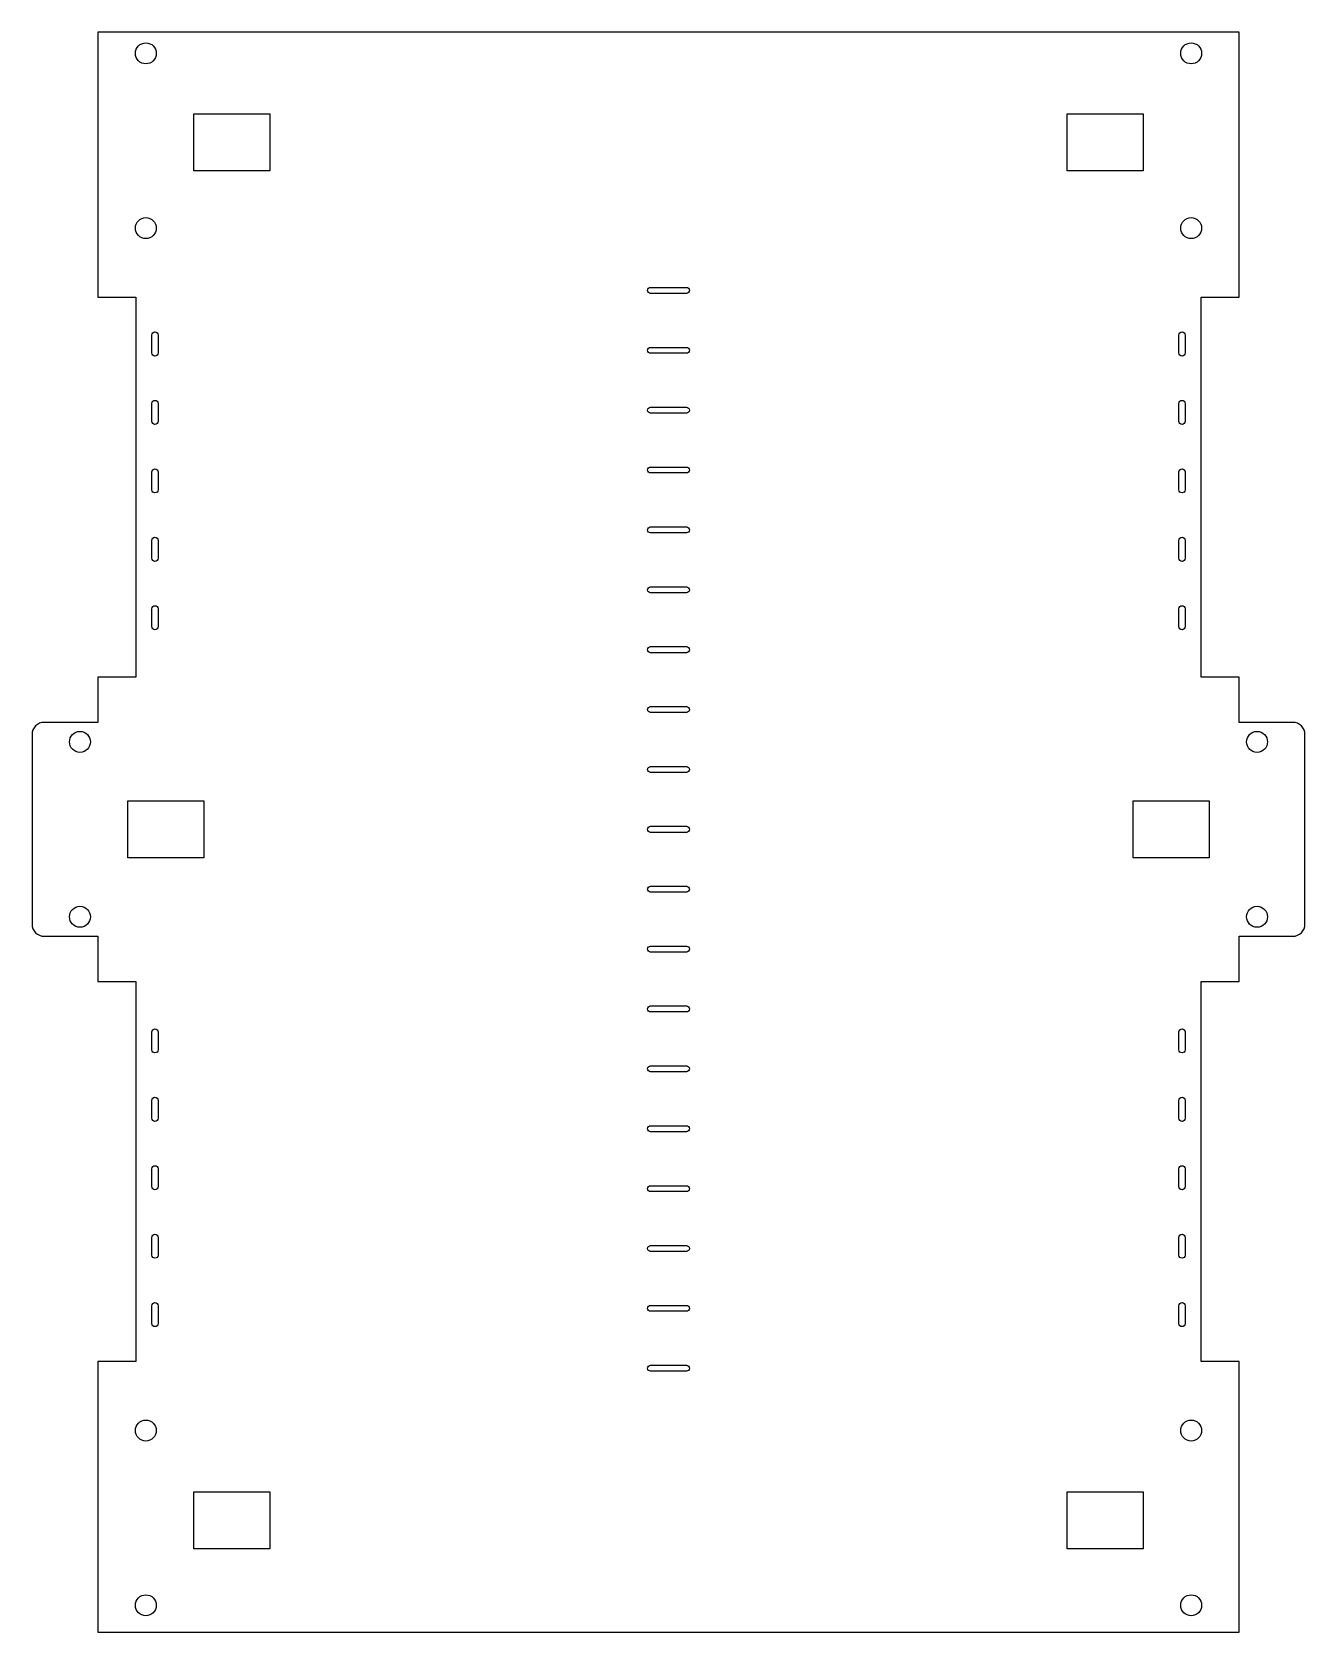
# Model space of a CAD drawing. Header units: inches. Extents: x -7.7 to 0.7, y -1.8 to 8.7.
import ezdxf

# ---------------------------------------------------------------- set-up
doc = ezdxf.new("R2010")
doc.units = ezdxf.units.IN
doc.header["$MEASUREMENT"] = 0

msp = doc.modelspace()

# ---------------------------------------------------------------- linework, layer by layer
for points in [[(-7, 4.5), (-7.25, 4.5), (-7.25, 4.203), (-7.604, 4.203, 0.414214), (-7.683, 4.124), (-7.683, 2.876, 0.414214), (-7.604, 2.797), (-7.25, 2.797), (-7.25, 2.5), (-7, 2.5), (-7, 0), (-7.25, 0), (-7.25, -1.778), (0.25, -1.778), (0.25, 0), (0, 0), (0, 2.5), (0.25, 2.5), (0.25, 2.797), (0.604, 2.797, 0.414214), (0.683, 2.876), (0.683, 4.124, 0.414214), (0.604, 4.203), (0.25, 4.203), (0.25, 4.5), (0, 4.5), (0, 7), (0.25, 7), (0.25, 8.742), (-0.25, 8.742), (-4.583, 8.742), (-5.083, 8.742), (-7.25, 8.742), (-7.25, 7), (-7, 7)], [(-3.382, 7.063, -1), (-3.382, 7.024), (-3.618, 7.024, -1), (-3.618, 7.063)], [(-6.855, 6.632, -1), (-6.895, 6.632), (-6.895, 6.75, -1), (-6.855, 6.75)], [(-0.105, 6.632, -1), (-0.145, 6.632), (-0.145, 6.75, -1), (-0.105, 6.75)], [(-3.382, 6.669, -1), (-3.382, 6.63), (-3.618, 6.63, -1), (-3.618, 6.669)], [(-6.855, 6.182, -1), (-6.895, 6.182), (-6.895, 6.3, -1), (-6.855, 6.3)], [(-0.105, 6.182, -1), (-0.145, 6.182), (-0.145, 6.3, -1), (-0.105, 6.3)], [(-3.382, 6.276, -1), (-3.382, 6.236), (-3.618, 6.236, -1), (-3.618, 6.276)], [(-6.855, 5.732, -1), (-6.895, 5.732), (-6.895, 5.85, -1), (-6.855, 5.85)], [(-3.382, 5.882, -1), (-3.382, 5.843), (-3.618, 5.843, -1), (-3.618, 5.882)], [(-0.105, 5.732, -1), (-0.145, 5.732), (-0.145, 5.85, -1), (-0.105, 5.85)], [(-3.382, 5.488, -1), (-3.382, 5.449), (-3.618, 5.449, -1), (-3.618, 5.488)], [(-6.855, 5.282, -1), (-6.895, 5.282), (-6.895, 5.4, -1), (-6.855, 5.4)], [(-0.105, 5.282, -1), (-0.145, 5.282), (-0.145, 5.4, -1), (-0.105, 5.4)], [(-3.382, 5.094, -1), (-3.382, 5.055), (-3.618, 5.055, -1), (-3.618, 5.094)], [(-6.855, 4.832, -1), (-6.895, 4.832), (-6.895, 4.95, -1), (-6.855, 4.95)], [(-0.105, 4.832, -1), (-0.145, 4.832), (-0.145, 4.95, -1), (-0.105, 4.95)], [(-3.382, 4.701, -1), (-3.382, 4.661), (-3.618, 4.661, -1), (-3.618, 4.701)], [(-3.382, 4.307, -1), (-3.382, 4.268), (-3.618, 4.268, -1), (-3.618, 4.307)], [(-3.382, 3.913, -1), (-3.382, 3.874), (-3.618, 3.874, -1), (-3.618, 3.913)], [(-3.382, 3.52, -1), (-3.382, 3.48), (-3.618, 3.48, -1), (-3.618, 3.52)], [(-3.382, 3.126, -1), (-3.382, 3.087), (-3.618, 3.087, -1), (-3.618, 3.126)], [(-3.382, 2.732, -1), (-3.382, 2.693), (-3.618, 2.693, -1), (-3.618, 2.732)], [(-3.382, 2.339, -1), (-3.382, 2.299), (-3.618, 2.299, -1), (-3.618, 2.339)], [(-6.895, 2.168, -1), (-6.855, 2.168), (-6.855, 2.05, -1), (-6.895, 2.05)], [(-0.145, 2.168, -1), (-0.105, 2.168), (-0.105, 2.05, -1), (-0.145, 2.05)], [(-3.382, 1.945, -1), (-3.382, 1.906), (-3.618, 1.906, -1), (-3.618, 1.945)], [(-6.895, 1.718, -1), (-6.855, 1.718), (-6.855, 1.6, -1), (-6.895, 1.6)], [(-0.145, 1.718, -1), (-0.105, 1.718), (-0.105, 1.6, -1), (-0.145, 1.6)], [(-3.382, 1.551, -1), (-3.382, 1.512), (-3.618, 1.512, -1), (-3.618, 1.551)], [(-6.895, 1.268, -1), (-6.855, 1.268), (-6.855, 1.15, -1), (-6.895, 1.15)], [(-0.145, 1.268, -1), (-0.105, 1.268), (-0.105, 1.15, -1), (-0.145, 1.15)], [(-3.382, 1.157, -1), (-3.382, 1.118), (-3.618, 1.118, -1), (-3.618, 1.157)], [(-6.895, 0.818, -1), (-6.855, 0.818), (-6.855, 0.7, -1), (-6.895, 0.7)], [(-3.382, 0.764, -1), (-3.382, 0.724), (-3.618, 0.724, -1), (-3.618, 0.764)], [(-0.145, 0.818, -1), (-0.105, 0.818), (-0.105, 0.7, -1), (-0.145, 0.7)], [(-6.895, 0.368, -1), (-6.855, 0.368), (-6.855, 0.25, -1), (-6.895, 0.25)], [(-3.382, 0.37, -1), (-3.382, 0.331), (-3.618, 0.331, -1), (-3.618, 0.37)], [(-0.145, 0.368, -1), (-0.105, 0.368), (-0.105, 0.25, -1), (-0.145, 0.25)], [(-3.382, -0.024, -1), (-3.382, -0.063), (-3.618, -0.063, -1), (-3.618, -0.024)]]:
    msp.add_lwpolyline(points, format="xyb", close=True)
for points in [[(-6.12, 8.205), (-6.12, 7.83), (-6.62, 7.83), (-6.62, 8.205)], [(-0.88, 7.83), (-0.88, 8.205), (-0.38, 8.205), (-0.38, 7.83)], [(-6.553, 3.688), (-6.553, 3.313), (-7.053, 3.313), (-7.053, 3.688)], [(-0.447, 3.313), (-0.447, 3.688), (0.053, 3.688), (0.053, 3.313)], [(-6.12, -0.856), (-6.12, -1.231), (-6.62, -1.231), (-6.62, -0.856)], [(-0.88, -1.231), (-0.88, -0.856), (-0.38, -0.856), (-0.38, -1.231)]]:
    msp.add_lwpolyline(points, close=True)
for centre in [(-6.935, 8.602), (-0.065, 8.602), (-6.935, 7.453), (-0.065, 7.453), (-7.368, 4.075), (0.368, 4.075), (-7.368, 2.925), (0.368, 2.925), (-6.935, -0.453), (-0.065, -0.453), (-6.935, -1.602), (-0.065, -1.602)]:
    msp.add_circle(centre, 0.0689)

doc.saveas('drawing.dxf')
